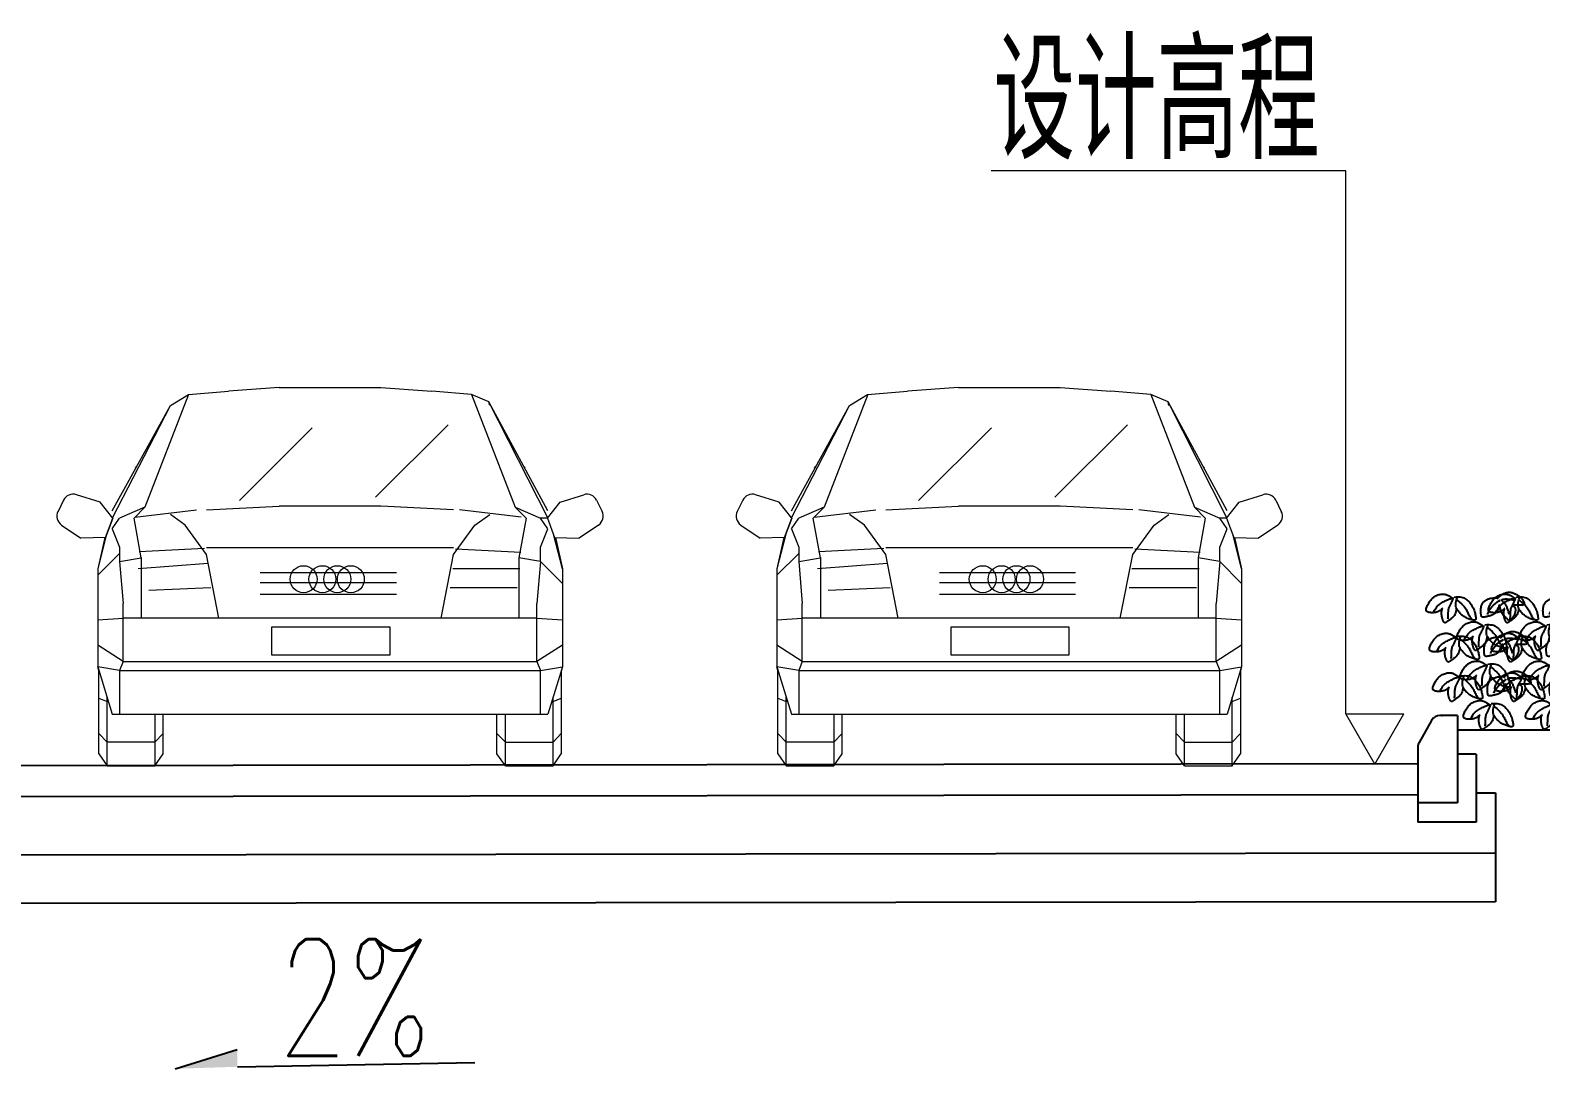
# Model space of a CAD drawing. Extents: x -1568 to -728, y -1287 to -990.
# Drawn here: x -1399.02 to -1360.1, y -1206.57 to -1179.81 of the extents above; entities that cross this region are included whole.
import ezdxf

# ---------------------------------------------------------------- set-up
doc = ezdxf.new("R2010")
doc.units = 0
doc.header["$LTSCALE"] = 5
doc.layers.get('0').update_dxf_attribs({"linetype": 'CONTINUOUS'})
for name, color, linetype in [('LH', 94, 'CONTINUOUS'), ('PP-COM', 7, 'CONTINUOUS'), ('尺寸标注', 2, 'CONTINUOUS'), ('文字', 7, 'CONTINUOUS'), ('绿化', 3, 'CONTINUOUS')]:
    doc.layers.add(name, color=color, linetype=linetype)
doc.layers.add('标注', color=4, linetype='CONTINUOUS', lineweight=15)
doc.layers.add('车人', color=7, linetype='CONTINUOUS', lineweight=9)
doc.styles.get("Standard").update_dxf_attribs({"font": 'simplex1.shx', "width": 0.7, "bigfont": 'hztxt.shx'})

# ---------------------------------------------------------------- blocks, each defined once
blk = doc.blocks.new('mycar')
at = {"layer": '车人', "color": 143}
for p, q in [((-0.2619, 1.9506), (-0.5239, 1.9317)), ((-0.2619, 1.9506), (0.2619, 1.9506)), ((0.2619, 1.9506), (0.5239, 1.9317)), ((-0.7292, 1.9134), (-0.954, 1.3335)), ((-0.823, 1.8568), (-0.7297, 1.9134)), ((-0.7297, 1.9134), (-0.5239, 1.9317)), ((0.7292, 1.9134), (0.5239, 1.9317)), ((0.7292, 1.9134), (0.954, 1.3335)), ((0.819, 1.8757), (0.7292, 1.9134)), ((1.1221, 1.3146), (0.819, 1.8757)), ((1.1216, 1.2789), (0.819, 1.8757)), ((0.823, 1.8568), (0.819, 1.8757)), ((-1.1221, 1.3146), (-0.823, 1.8568)), ((-1.1216, 1.2789), (-0.823, 1.8568)), ((-1.0023, 1.5419), (-1.0046, 1.5373)), ((1.0023, 1.5419), (1.0046, 1.5373)), ((-1.3734, 1.3693), (-1.4019, 1.3116)), ((-1.1851, 1.3598), (-1.307, 1.3977)), ((-1.1201, 1.2774), (-1.1851, 1.3598)), ((-0.954, 1.3335), (-1.0849, 1.2774)), ((-1.01, 1.2774), (-0.954, 1.3335)), ((-0.636, 1.319), (-0.2619, 1.3378)), ((0.2619, 1.3378), (-0.2619, 1.3378)), ((0.636, 1.319), (0.2619, 1.3378)), ((1.01, 1.2774), (0.954, 1.3335)), ((0.954, 1.3335), (1.0849, 1.2774)), ((1.1201, 1.2774), (1.1851, 1.3598)), ((1.1851, 1.3598), (1.307, 1.3977)), ((1.3734, 1.3693), (1.4019, 1.3116)), ((-1.1578, 1.1772), (-1.1201, 1.2774)), ((-1.1201, 1.2774), (-1.1574, 1.1772)), ((-1.1226, 1.2209), (-1.0849, 1.2774)), ((-0.9728, 1.0715), (-1.01, 1.2774)), ((-1.0062, 1.2818), (-0.6882, 1.319)), ((-0.7461, 1.2397), (-0.823, 1.2958)), ((0.9853, 1.2818), (0.6673, 1.319)), ((0.7461, 1.2397), (0.823, 1.2958)), ((1.01, 1.2774), (0.9728, 1.0715)), ((1.1201, 1.2774), (1.0849, 1.2774)), ((1.1221, 1.2209), (1.0849, 1.2774)), ((1.1201, 1.2774), (1.1574, 1.1772)), ((-1.3836, 1.2412), (-1.2843, 1.1727)), ((-1.1574, 1.1772), (-1.2843, 1.1727)), ((-1.1539, 1.1876), (-1.1975, 1.0155)), ((-1.1613, 1.1767), (-1.1975, 1.0155)), ((-1.1226, 1.2209), (-1.0849, 1.1276)), ((-0.636, 1.0899), (-0.7461, 1.2397)), ((0.636, 1.0899), (0.7461, 1.2397)), ((1.0849, 1.1276), (1.1221, 1.2209)), ((1.197, 1.0155), (1.1534, 1.1876)), ((1.1574, 1.1772), (1.2843, 1.1727)), ((1.1613, 1.1767), (1.197, 1.0155)), ((1.3836, 1.2412), (1.2843, 1.1727)), ((-1.0849, 1.0941), (-1.1975, 0.982)), ((-1.0849, 1.1276), (-1.0849, 1.0527)), ((-0.9832, 1.1042), (-0.6464, 1.1226)), ((-0.5728, 0.7607), (-0.6365, 1.0899)), ((-0.636, 1.126), (0.636, 1.126)), ((0.5723, 0.7607), (0.636, 1.0899)), ((0.9832, 1.099), (0.6464, 1.1174)), ((1.0849, 1.0527), (1.0849, 1.1276)), ((-1.1975, 1.0155), (-1.1975, 0.5105)), ((-1.0849, 1.0527), (-0.9728, 1.0715)), ((-1.0849, 1.0527), (-1.0666, 0.8369)), ((-0.9728, 1.0732), (-0.9728, 0.7607)), ((0.9728, 1.0732), (0.9728, 0.7607)), ((1.0849, 1.0527), (0.9728, 1.0715)), ((1.0849, 1.0527), (1.0661, 0.8369)), ((1.0849, 1.0527), (1.1975, 0.9406)), ((1.197, 1.0155), (1.197, 0.5105)), ((-1.0666, 0.5377), (-1.0666, 0.8369)), ((1.0661, 0.5377), (1.0661, 0.8369)), ((-1.1975, 0.7523), (-1.0666, 0.7607)), ((1.0661, 0.7607), (-1.0666, 0.7607)), ((1.0661, 0.7607), (1.197, 0.7523)), ((-1.0666, 0.5377), (-1.1975, 0.6218)), ((1.197, 0.6218), (1.0661, 0.5377)), ((-1.1975, 0.5105), (-1.1226, 0.2669)), ((-1.1921, 0.4896), (-1.1975, 0.5105)), ((-1.1975, 0.5105), (-1.1916, 0.4896)), ((-1.0849, 0.4916), (-1.1975, 0.5105)), ((-1.1921, 0.062), (-1.1921, 0.4926)), ((-1.0666, 0.5377), (-1.0849, 0.4916)), ((-1.0849, 0.4916), (1.0849, 0.4916)), ((-1.0849, 0.4916), (-1.0849, 0.2669)), ((-1.0666, 0.5377), (1.0661, 0.5377)), ((1.0661, 0.5377), (1.0849, 0.4916)), ((1.0849, 0.4916), (1.197, 0.5105)), ((1.0849, 0.2669), (1.0849, 0.4916)), ((1.197, 0.5105), (1.1221, 0.2669)), ((1.197, 0.5105), (1.1916, 0.4896)), ((1.1916, 0.4926), (1.1916, 0.062)), ((1.1921, 0.4896), (1.197, 0.5105)), ((-1.1921, 0.3492), (-1.1494, 0.3324)), ((-1.1494, 0), (-1.1494, 0.3537)), ((-1.1425, 0.3324), (-1.1494, 0.3324)), ((1.1489, 0.3324), (1.1425, 0.3324)), ((1.1489, 0), (1.1489, 0.3537)), ((1.1489, 0.3324), (1.1916, 0.3492)), ((-1.1226, 0.2669), (1.1221, 0.2669)), ((-0.9034, 0.2669), (-0.9034, 0)), ((-0.8607, 0.062), (-0.8607, 0.2669)), ((0.8602, 0.062), (0.8602, 0.2669)), ((0.9034, 0), (0.9034, 0.2669)), ((-1.1921, 0.1672), (-1.1494, 0.1215)), ((-0.8607, 0.1672), (-0.9034, 0.1215)), ((0.8602, 0.1672), (0.9034, 0.1215)), ((1.1916, 0.1672), (1.1489, 0.1215)), ((-0.9034, 0.1215), (-1.1494, 0.1215)), ((0.9034, 0.1215), (1.1489, 0.1215)), ((-1.1921, 0.062), (-1.1494, 0)), ((-1.1494, 0), (-0.9034, 0)), ((-0.9034, 0), (-0.8607, 0.062)), ((0.9034, 0), (0.8602, 0.062)), ((0.9034, 0), (1.1489, 0)), ((1.1489, 0), (1.1916, 0.062))]:
    blk.add_line(p, q, dxfattribs=at)
at = {"layer": '车人', "color": 143, "linetype": 'Continuous'}
for p, q in [((-0.4671, 1.3678), (-0.0919, 1.7418)), ((0.2343, 1.384), (0.6094, 1.7581)), ((-0.9885, 1.0165), (-0.6283, 1.0442)), ((0.6322, 1.0165), (0.9785, 1.0165)), ((-0.3598, 0.9958), (0.3416, 0.9958)), ((-0.3598, 0.9446), (0.3416, 0.9446)), ((-0.9331, 0.906), (-0.6145, 0.9198)), ((-0.3598, 0.8849), (0.3416, 0.8849)), ((0.6183, 0.9198), (0.9646, 0.9198)), ((-0.2995, 0.5708), (-0.2995, 0.7172)), ((-0.2995, 0.7172), (0.3078, 0.7172)), ((0.3078, 0.7172), (0.3078, 0.5708)), ((0.3078, 0.5708), (-0.2995, 0.5708))]:
    blk.add_line(p, q, dxfattribs=at)
at = {"layer": '车人', "color": 143}
for centre in [(-0.1365, 0.9621), (-0.0392, 0.9621), (0.0372, 0.9621), (0.1071, 0.962)]:
    blk.add_circle(centre, 0.0695, dxfattribs=at)
for centre, start, end in [((-1.3235, 1.3446), 72.69439, 153.67335), ((1.3235, 1.3446), 26.32665, 107.30561), ((-1.3521, 1.2869), 153.67335, 235.42206), ((1.3521, 1.2869), 304.57794, 26.32665)]:
    blk.add_arc(centre, 0.0556, start, end, dxfattribs=at)
blk = doc.blocks.new('cs2')
for p, q in [((4729.919, 1071.662), (4729.598, 1071.096)), ((4730.588, 1071.789), (4730.136, 1071.789)), ((4730.588, 1071.789), (4730.588, 1069.539)), ((4729.565, 1070.973), (4729.565, 1069.039)), ((4730.588, 1069.539), (4729.565, 1069.539))]:
    blk.add_line(p, q)
for centre, start, end in [((4730.136, 1071.539), 90, 150.42), ((4729.815, 1070.973), 150.42, 180)]:
    blk.add_arc(centre, 0.25, start, end)
blk.add_point((4730.18, 1071.789))
blk = doc.blocks.new('茶')
at = {"layer": 'LH'}
for p, q in [((-0.719, 0.264), (-0.722, 0.254)), ((-0.715, 0.275), (-0.719, 0.264)), ((-0.711, 0.287), (-0.715, 0.275)), ((-0.705, 0.298), (-0.711, 0.287)), ((-0.699, 0.309), (-0.705, 0.298)), ((-0.692, 0.32), (-0.699, 0.309)), ((-0.685, 0.33), (-0.692, 0.32)), ((-0.678, 0.34), (-0.685, 0.33)), ((-0.67, 0.349), (-0.678, 0.34)), ((-0.661, 0.359), (-0.67, 0.349)), ((-0.652, 0.367), (-0.661, 0.359)), ((-0.642, 0.376), (-0.652, 0.367)), ((-0.631, 0.385), (-0.642, 0.376)), ((-0.62, 0.393), (-0.631, 0.385)), ((-0.608, 0.402), (-0.62, 0.393)), ((-0.596, 0.41), (-0.608, 0.402)), ((-0.583, 0.418), (-0.596, 0.41)), ((-0.571, 0.425), (-0.583, 0.418)), ((-0.565, 0.311), (-0.576, 0.308)), ((-0.557, 0.431), (-0.571, 0.425)), ((-0.551, 0.315), (-0.565, 0.311)), ((-0.544, 0.437), (-0.557, 0.431)), ((-0.536, 0.319), (-0.551, 0.315)), ((-0.531, 0.442), (-0.544, 0.437)), ((-0.52, 0.323), (-0.536, 0.319)), ((-0.518, 0.446), (-0.531, 0.442)), ((-0.502, 0.327), (-0.52, 0.323)), ((-0.505, 0.449), (-0.518, 0.446)), ((-0.492, 0.451), (-0.505, 0.449)), ((-0.484, 0.331), (-0.502, 0.327)), ((-0.478, 0.452), (-0.492, 0.451)), ((-0.466, 0.335), (-0.484, 0.331)), ((-0.465, 0.453), (-0.478, 0.452)), ((-0.448, 0.338), (-0.466, 0.335)), ((-0.45, 0.452), (-0.465, 0.453)), ((-0.436, 0.449), (-0.45, 0.452)), ((-0.43, 0.34), (-0.448, 0.338)), ((-0.42, 0.446), (-0.436, 0.449)), ((-0.412, 0.342), (-0.43, 0.34)), ((-0.404, 0.442), (-0.42, 0.446)), ((-0.396, 0.342), (-0.412, 0.342)), ((-0.387, 0.436), (-0.404, 0.442)), ((-0.401, 0.251), (-0.396, 0.26)), ((-0.381, 0.342), (-0.396, 0.342)), ((-0.396, 0.26), (-0.389, 0.269)), ((-0.389, 0.269), (-0.383, 0.277)), ((-0.37, 0.429), (-0.387, 0.436)), ((-0.383, 0.277), (-0.376, 0.285)), ((-0.367, 0.342), (-0.381, 0.342)), ((-0.376, 0.285), (-0.368, 0.293)), ((-0.351, 0.419), (-0.37, 0.429)), ((-0.368, 0.293), (-0.36, 0.301)), ((-0.356, 0.34), (-0.367, 0.342)), ((-0.36, 0.301), (-0.353, 0.308)), ((-0.348, 0.338), (-0.356, 0.34)), ((-0.353, 0.308), (-0.347, 0.314)), ((-0.332, 0.408), (-0.351, 0.419)), ((-0.342, 0.335), (-0.348, 0.338)), ((-0.347, 0.314), (-0.343, 0.321)), ((-0.343, 0.321), (-0.34, 0.326)), ((-0.34, 0.331), (-0.342, 0.335)), ((-0.34, 0.326), (-0.34, 0.331)), ((-0.311, 0.393), (-0.332, 0.408)), ((-0.289, 0.313), (-0.315, 0.327)), ((-0.29, 0.375), (-0.311, 0.393)), ((-0.268, 0.355), (-0.29, 0.375)), ((-0.26, 0.297), (-0.289, 0.313)), ((-0.278, 0.372), (-0.28, 0.369)), ((-0.273, 0.374), (-0.278, 0.372)), ((-0.265, 0.375), (-0.273, 0.374)), ((-0.255, 0.376), (-0.265, 0.375)), ((-0.229, 0.278), (-0.26, 0.297)), ((-0.243, 0.377), (-0.255, 0.376)), ((-0.231, 0.378), (-0.243, 0.377)), ((-0.217, 0.378), (-0.231, 0.378)), ((-0.197, 0.254), (-0.229, 0.278)), ((-0.203, 0.378), (-0.217, 0.378)), ((-0.19, 0.377), (-0.203, 0.378)), ((-0.176, 0.377), (-0.19, 0.377)), ((-0.163, 0.376), (-0.176, 0.377)), ((-0.151, 0.375), (-0.163, 0.376)), ((-0.139, 0.373), (-0.151, 0.375)), ((-0.127, 0.371), (-0.139, 0.373)), ((-0.115, 0.368), (-0.127, 0.371)), ((-0.104, 0.365), (-0.115, 0.368)), ((-0.093, 0.361), (-0.104, 0.365)), ((-0.083, 0.357), (-0.093, 0.361)), ((-0.073, 0.352), (-0.083, 0.357)), ((-0.063, 0.347), (-0.073, 0.352)), ((-0.054, 0.341), (-0.063, 0.347)), ((-0.045, 0.334), (-0.054, 0.341)), ((-0.037, 0.327), (-0.045, 0.334)), ((-0.029, 0.32), (-0.037, 0.327)), ((-0.022, 0.312), (-0.029, 0.32)), ((-0.015, 0.304), (-0.022, 0.312)), ((-0.009, 0.295), (-0.015, 0.304)), ((-0.003, 0.286), (-0.009, 0.295)), ((0.003, 0.277), (-0.003, 0.286)), ((0.008, 0.268), (0.003, 0.277)), ((0.012, 0.258), (0.008, 0.268)), ((0.174, 0.274), (0.164, 0.254)), ((0.184, 0.294), (0.174, 0.274)), ((0.196, 0.313), (0.184, 0.294)), ((0.209, 0.331), (0.196, 0.313)), ((0.223, 0.349), (0.209, 0.331)), ((0.238, 0.365), (0.223, 0.349)), ((0.253, 0.381), (0.238, 0.365)), ((0.268, 0.395), (0.253, 0.381)), ((0.284, 0.407), (0.268, 0.395)), ((0.301, 0.419), (0.284, 0.407)), ((0.31, 0.271), (0.296, 0.25)), ((0.32, 0.428), (0.301, 0.419)), ((0.329, 0.296), (0.31, 0.271)), ((0.342, 0.436), (0.32, 0.428)), ((0.353, 0.323), (0.329, 0.296)), ((0.367, 0.442), (0.342, 0.436)), ((0.383, 0.355), (0.353, 0.323)), ((0.396, 0.446), (0.367, 0.442)), ((0.419, 0.39), (0.383, 0.355)), ((0.43, 0.448), (0.396, 0.446)), ((0.429, 0.396), (0.407, 0.447)), ((0.443, 0.353), (0.429, 0.396)), ((0.469, 0.448), (0.43, 0.448)), ((0.439, 0.24), (0.446, 0.261)), ((0.449, 0.317), (0.443, 0.353)), ((0.446, 0.261), (0.45, 0.287)), ((0.45, 0.287), (0.449, 0.317)), ((0.488, 0.429), (0.474, 0.427)), ((0.502, 0.43), (0.488, 0.429)), ((0.496, 0.43), (0.495, 0.424)), ((0.495, 0.424), (0.495, 0.418)), ((0.495, 0.418), (0.496, 0.41)), ((0.499, 0.435), (0.496, 0.43)), ((0.496, 0.41), (0.499, 0.401)), ((0.503, 0.439), (0.499, 0.435)), ((0.499, 0.401), (0.504, 0.391)), ((0.514, 0.43), (0.502, 0.43)), ((0.508, 0.443), (0.503, 0.439)), ((0.504, 0.391), (0.51, 0.38)), ((0.513, 0.447), (0.508, 0.443)), ((0.51, 0.38), (0.516, 0.368)), ((0.52, 0.452), (0.513, 0.447)), ((0.526, 0.428), (0.514, 0.43)), ((0.516, 0.368), (0.524, 0.355)), ((0.527, 0.457), (0.52, 0.452)), ((0.524, 0.355), (0.531, 0.343)), ((0.538, 0.426), (0.526, 0.428)), ((0.534, 0.462), (0.527, 0.457)), ((0.531, 0.343), (0.539, 0.331)), ((0.542, 0.468), (0.534, 0.462)), ((0.55, 0.423), (0.538, 0.426)), ((0.539, 0.331), (0.546, 0.32)), ((0.551, 0.475), (0.542, 0.468)), ((0.546, 0.32), (0.553, 0.309)), ((0.562, 0.419), (0.55, 0.423)), ((0.56, 0.481), (0.551, 0.475)), ((0.553, 0.309), (0.56, 0.299)), ((0.569, 0.487), (0.56, 0.481)), ((0.56, 0.299), (0.566, 0.289)), ((0.574, 0.415), (0.562, 0.419)), ((0.566, 0.289), (0.572, 0.279)), ((0.579, 0.493), (0.569, 0.487)), ((0.572, 0.279), (0.577, 0.267)), ((0.587, 0.411), (0.574, 0.415)), ((0.577, 0.267), (0.581, 0.255)), ((0.589, 0.498), (0.579, 0.493)), ((0.6, 0.405), (0.587, 0.411)), ((0.6, 0.503), (0.589, 0.498)), ((0.612, 0.507), (0.6, 0.503)), ((0.615, 0.4), (0.6, 0.405)), ((0.623, 0.511), (0.612, 0.507)), ((0.629, 0.394), (0.615, 0.4)), ((0.636, 0.514), (0.623, 0.511)), ((0.645, 0.387), (0.629, 0.394)), ((0.649, 0.516), (0.636, 0.514)), ((0.661, 0.38), (0.645, 0.387)), ((0.663, 0.517), (0.649, 0.516)), ((0.678, 0.371), (0.661, 0.38)), ((0.677, 0.517), (0.663, 0.517)), ((0.692, 0.516), (0.677, 0.517)), ((0.695, 0.362), (0.678, 0.371)), ((0.682, 0.268), (0.681, 0.271)), ((0.681, 0.271), (0.681, 0.271)), ((0.681, 0.271), (0.683, 0.27)), ((0.685, 0.264), (0.682, 0.268)), ((0.683, 0.27), (0.686, 0.268)), ((0.687, 0.259), (0.685, 0.264)), ((0.686, 0.268), (0.691, 0.263)), ((0.691, 0.263), (0.698, 0.258)), ((0.709, 0.514), (0.692, 0.516)), ((0.713, 0.353), (0.695, 0.362)), ((0.725, 0.512), (0.709, 0.514)), ((0.731, 0.341), (0.713, 0.353)), ((0.742, 0.507), (0.725, 0.512)), ((0.75, 0.329), (0.731, 0.341)), ((0.76, 0.502), (0.742, 0.507)), ((0.768, 0.314), (0.75, 0.329)), ((0.777, 0.496), (0.76, 0.502)), ((0.786, 0.296), (0.768, 0.314)), ((0.795, 0.488), (0.777, 0.496)), ((0.803, 0.276), (0.786, 0.296)), ((0.812, 0.478), (0.795, 0.488)), ((0.82, 0.252), (0.803, 0.276)), ((0.828, 0.468), (0.812, 0.478)), ((0.844, 0.455), (0.828, 0.468)), ((0.859, 0.442), (0.844, 0.455)), ((0.873, 0.427), (0.859, 0.442)), ((0.887, 0.412), (0.873, 0.427)), ((0.899, 0.396), (0.887, 0.412)), ((0.911, 0.38), (0.899, 0.396)), ((0.922, 0.364), (0.911, 0.38)), ((0.932, 0.349), (0.922, 0.364)), ((0.941, 0.334), (0.932, 0.349)), ((0.949, 0.319), (0.941, 0.334)), ((0.955, 0.305), (0.949, 0.319)), ((0.96, 0.292), (0.955, 0.305)), ((0.963, 0.279), (0.96, 0.292)), ((0.964, 0.268), (0.963, 0.279)), ((0.963, 0.258), (0.964, 0.268)), ((-0.723, 0.244), (-0.724, 0.235)), ((-0.724, 0.235), (-0.722, 0.228)), ((-0.722, 0.254), (-0.723, 0.244)), ((-0.722, 0.228), (-0.72, 0.222)), ((-0.72, 0.222), (-0.715, 0.218)), ((-0.715, 0.218), (-0.709, 0.215)), ((-0.709, 0.215), (-0.702, 0.213)), ((-0.702, 0.213), (-0.694, 0.213)), ((-0.694, 0.213), (-0.685, 0.212)), ((-0.685, 0.212), (-0.674, 0.212)), ((-0.674, 0.212), (-0.663, 0.213)), ((-0.663, 0.213), (-0.651, 0.213)), ((-0.651, 0.213), (-0.639, 0.214)), ((-0.639, 0.214), (-0.626, 0.215)), ((-0.626, 0.215), (-0.613, 0.216)), ((-0.613, 0.216), (-0.601, 0.217)), ((-0.601, 0.217), (-0.588, 0.218)), ((-0.588, 0.218), (-0.576, 0.219)), ((-0.576, 0.219), (-0.565, 0.22)), ((-0.565, 0.22), (-0.555, 0.221)), ((-0.562, 0.171), (-0.563, 0.165)), ((-0.563, 0.165), (-0.563, 0.159)), ((-0.563, 0.159), (-0.563, 0.152)), ((-0.563, 0.152), (-0.563, 0.146)), ((-0.563, 0.146), (-0.563, 0.139)), ((-0.563, 0.139), (-0.562, 0.132)), ((-0.56, 0.177), (-0.562, 0.171)), ((-0.562, 0.132), (-0.561, 0.125)), ((-0.561, 0.125), (-0.56, 0.117)), ((-0.558, 0.183), (-0.56, 0.177)), ((-0.56, 0.117), (-0.558, 0.11)), ((-0.555, 0.188), (-0.558, 0.183)), ((-0.558, 0.11), (-0.556, 0.102)), ((-0.556, 0.102), (-0.554, 0.095)), ((-0.555, 0.221), (-0.545, 0.222)), ((-0.551, 0.193), (-0.555, 0.188)), ((-0.554, 0.095), (-0.551, 0.087)), ((-0.546, 0.198), (-0.551, 0.193)), ((-0.551, 0.087), (-0.547, 0.079)), ((-0.547, 0.079), (-0.543, 0.071)), ((-0.541, 0.203), (-0.546, 0.198)), ((-0.545, 0.222), (-0.537, 0.222)), ((-0.543, 0.071), (-0.539, 0.063)), ((-0.536, 0.207), (-0.541, 0.203)), ((-0.539, 0.063), (-0.534, 0.055)), ((-0.537, 0.222), (-0.53, 0.223)), ((-0.53, 0.211), (-0.536, 0.207)), ((-0.534, 0.055), (-0.528, 0.046)), ((-0.53, 0.223), (-0.524, 0.223)), ((-0.525, 0.214), (-0.53, 0.211)), ((-0.528, 0.046), (-0.522, 0.038)), ((-0.521, 0.217), (-0.525, 0.214)), ((-0.524, 0.223), (-0.52, 0.223)), ((-0.522, 0.038), (-0.516, 0.029)), ((-0.518, 0.22), (-0.521, 0.217)), ((-0.52, 0.223), (-0.518, 0.223)), ((-0.518, 0.223), (-0.517, 0.221)), ((-0.517, 0.221), (-0.518, 0.22)), ((-0.516, 0.029), (-0.509, 0.021)), ((-0.509, 0.021), (-0.502, 0.012)), ((-0.502, 0.012), (-0.494, 0.003)), ((-0.494, 0.003), (-0.487, -0.005)), ((-0.45, 0.072), (-0.446, 0.098)), ((-0.446, 0.098), (-0.442, 0.12)), ((-0.442, 0.12), (-0.438, 0.139)), ((-0.438, 0.139), (-0.435, 0.157)), ((-0.435, 0.157), (-0.431, 0.172)), ((-0.431, 0.172), (-0.428, 0.186)), ((-0.428, 0.186), (-0.424, 0.198)), ((-0.424, 0.198), (-0.42, 0.21)), ((-0.42, 0.21), (-0.416, 0.221)), ((-0.416, 0.221), (-0.412, 0.231)), ((-0.413, -0.006), (-0.407, 0)), ((-0.412, 0.231), (-0.407, 0.241)), ((-0.407, 0.241), (-0.401, 0.251)), ((-0.407, 0), (-0.4, 0.008)), ((-0.4, 0.008), (-0.394, 0.015)), ((-0.394, 0.015), (-0.387, 0.023)), ((-0.387, 0.023), (-0.38, 0.031)), ((-0.38, 0.031), (-0.373, 0.039)), ((-0.373, 0.039), (-0.366, 0.048)), ((-0.366, 0.048), (-0.359, 0.057)), ((-0.359, 0.057), (-0.352, 0.067)), ((-0.352, 0.067), (-0.346, 0.076)), ((-0.346, 0.076), (-0.341, 0.086)), ((-0.341, 0.086), (-0.335, 0.096)), ((-0.335, 0.096), (-0.331, 0.106)), ((-0.331, 0.106), (-0.326, 0.116)), ((-0.326, 0.116), (-0.322, 0.125)), ((-0.322, 0.125), (-0.319, 0.135)), ((-0.319, 0.135), (-0.316, 0.145)), ((-0.316, 0.145), (-0.313, 0.154)), ((-0.313, 0.154), (-0.311, 0.163)), ((-0.311, 0.163), (-0.309, 0.173)), ((-0.309, 0.173), (-0.308, 0.182)), ((-0.308, 0.182), (-0.306, 0.19)), ((-0.306, 0.19), (-0.305, 0.199)), ((-0.305, 0.199), (-0.304, 0.208)), ((-0.304, 0.208), (-0.302, 0.216)), ((-0.302, 0.216), (-0.301, 0.224)), ((-0.301, 0.224), (-0.299, 0.231)), ((-0.299, 0.231), (-0.298, 0.237)), ((-0.298, 0.237), (-0.296, 0.242)), ((-0.296, 0.242), (-0.294, 0.245)), ((-0.294, 0.245), (-0.293, 0.246)), ((-0.293, 0.246), (-0.291, 0.245)), ((-0.291, 0.245), (-0.289, 0.241)), ((-0.289, 0.241), (-0.287, 0.234)), ((-0.287, 0.234), (-0.284, 0.226)), ((-0.284, 0.226), (-0.282, 0.217)), ((-0.282, 0.217), (-0.279, 0.207)), ((-0.279, 0.207), (-0.275, 0.196)), ((-0.275, 0.196), (-0.272, 0.185)), ((-0.272, 0.185), (-0.268, 0.175)), ((-0.268, 0.175), (-0.263, 0.166)), ((-0.263, 0.166), (-0.258, 0.158)), ((-0.258, 0.158), (-0.252, 0.15)), ((-0.252, 0.15), (-0.247, 0.143)), ((-0.247, 0.143), (-0.241, 0.137)), ((-0.241, 0.137), (-0.234, 0.131)), ((-0.234, 0.131), (-0.228, 0.126)), ((-0.228, 0.126), (-0.222, 0.121)), ((-0.222, 0.121), (-0.216, 0.116)), ((-0.216, 0.116), (-0.209, 0.111)), ((-0.209, 0.111), (-0.203, 0.106)), ((-0.203, 0.106), (-0.196, 0.102)), ((-0.164, 0.226), (-0.197, 0.254)), ((-0.196, 0.102), (-0.189, 0.098)), ((-0.189, 0.098), (-0.182, 0.094)), ((-0.182, 0.094), (-0.174, 0.091)), ((-0.174, 0.091), (-0.166, 0.087)), ((-0.166, 0.087), (-0.157, 0.084)), ((-0.133, 0.193), (-0.164, 0.226)), ((-0.157, 0.084), (-0.148, 0.082)), ((-0.148, 0.082), (-0.138, 0.079)), ((-0.138, 0.079), (-0.128, 0.077)), ((-0.104, 0.152), (-0.133, 0.193)), ((-0.128, 0.077), (-0.118, 0.075)), ((-0.118, 0.075), (-0.107, 0.073)), ((-0.107, 0.073), (-0.097, 0.072)), ((-0.077, 0.104), (-0.104, 0.152)), ((-0.097, 0.072), (-0.088, 0.07)), ((-0.088, 0.07), (-0.078, 0.069)), ((-0.078, 0.069), (-0.069, 0.068)), ((-0.069, 0.068), (-0.06, 0.066)), ((-0.06, 0.066), (-0.052, 0.065)), ((-0.052, 0.065), (-0.044, 0.064)), ((-0.044, 0.064), (-0.036, 0.064)), ((-0.036, 0.064), (-0.029, 0.063)), ((-0.029, 0.063), (-0.022, 0.063)), ((-0.022, 0.063), (-0.015, 0.062)), ((-0.015, 0.062), (-0.009, 0.062)), ((-0.009, 0.062), (-0.003, 0.062)), ((-0.003, 0.062), (0.003, 0.063)), ((0.003, 0.063), (0.008, 0.064)), ((0.008, 0.064), (0.012, 0.065)), ((0.016, 0.247), (0.012, 0.258)), ((0.012, 0.065), (0.016, 0.066)), ((0.019, 0.237), (0.016, 0.247)), ((0.016, 0.066), (0.019, 0.068)), ((0.022, 0.226), (0.019, 0.237)), ((0.019, 0.068), (0.022, 0.07)), ((0.025, 0.215), (0.022, 0.226)), ((0.022, 0.07), (0.024, 0.072)), ((0.024, 0.072), (0.026, 0.075)), ((0.027, 0.204), (0.025, 0.215)), ((0.026, 0.075), (0.027, 0.079)), ((0.028, 0.193), (0.027, 0.204)), ((0.027, 0.079), (0.028, 0.083)), ((0.03, 0.182), (0.028, 0.193)), ((0.028, 0.087), (0.029, 0.092)), ((0.028, 0.083), (0.028, 0.087)), ((0.029, 0.098), (0.03, 0.104)), ((0.029, 0.092), (0.029, 0.098)), ((0.031, 0.172), (0.03, 0.182)), ((0.03, 0.11), (0.031, 0.117)), ((0.03, 0.104), (0.03, 0.11)), ((0.031, 0.161), (0.031, 0.172)), ((0.032, 0.152), (0.031, 0.161)), ((0.031, 0.125), (0.032, 0.134)), ((0.031, 0.117), (0.031, 0.125)), ((0.032, 0.142), (0.032, 0.152)), ((0.032, 0.134), (0.032, 0.142)), ((0.126, 0.087), (0.125, 0.074)), ((0.125, 0.074), (0.125, 0.063)), ((0.125, 0.063), (0.125, 0.052)), ((0.125, 0.052), (0.126, 0.044)), ((0.128, 0.102), (0.126, 0.087)), ((0.126, 0.044), (0.128, 0.036)), ((0.13, 0.118), (0.128, 0.102)), ((0.128, 0.036), (0.131, 0.031)), ((0.132, 0.136), (0.13, 0.118)), ((0.131, 0.031), (0.135, 0.027)), ((0.135, 0.154), (0.132, 0.136)), ((0.139, 0.173), (0.135, 0.154)), ((0.135, 0.027), (0.14, 0.024)), ((0.143, 0.193), (0.139, 0.173)), ((0.14, 0.024), (0.147, 0.023)), ((0.149, 0.213), (0.143, 0.193)), ((0.147, 0.023), (0.154, 0.023)), ((0.156, 0.234), (0.149, 0.213)), ((0.154, 0.023), (0.163, 0.024)), ((0.164, 0.254), (0.156, 0.234)), ((0.163, 0.024), (0.173, 0.026)), ((0.173, 0.026), (0.184, 0.03)), ((0.184, 0.03), (0.196, 0.034)), ((0.196, 0.034), (0.21, 0.039)), ((0.213, 0.068), (0.201, 0.049)), ((0.21, 0.039), (0.224, 0.044)), ((0.224, 0.087), (0.213, 0.068)), ((0.233, 0.105), (0.224, 0.087)), ((0.224, 0.044), (0.239, 0.051)), ((0.241, 0.123), (0.233, 0.105)), ((0.239, 0.051), (0.254, 0.058)), ((0.249, 0.141), (0.241, 0.123)), ((0.255, 0.158), (0.249, 0.141)), ((0.254, 0.058), (0.269, 0.065)), ((0.262, 0.176), (0.255, 0.158)), ((0.269, 0.194), (0.262, 0.176)), ((0.276, 0.211), (0.269, 0.194)), ((0.269, 0.065), (0.285, 0.074)), ((0.285, 0.23), (0.276, 0.211)), ((0.296, 0.25), (0.285, 0.23)), ((0.285, 0.074), (0.3, 0.083)), ((0.3, 0.083), (0.315, 0.092)), ((0.315, 0.092), (0.329, 0.102)), ((0.329, 0.102), (0.342, 0.113)), ((0.342, 0.113), (0.355, 0.124)), ((0.355, 0.124), (0.366, 0.136)), ((0.366, 0.136), (0.377, 0.148)), ((0.377, 0.148), (0.388, 0.161)), ((0.388, 0.161), (0.399, 0.175)), ((0.399, 0.175), (0.409, 0.19)), ((0.409, 0.19), (0.419, 0.205)), ((0.419, 0.205), (0.43, 0.222)), ((0.43, 0.222), (0.439, 0.24)), ((0.448, 0.232), (0.456, 0.199)), ((0.456, 0.199), (0.466, 0.172)), ((0.466, 0.172), (0.478, 0.149)), ((0.478, 0.149), (0.49, 0.131)), ((0.49, 0.131), (0.503, 0.116)), ((0.503, 0.116), (0.516, 0.103)), ((0.516, 0.103), (0.529, 0.093)), ((0.529, 0.093), (0.541, 0.085)), ((0.541, 0.085), (0.552, 0.078)), ((0.552, 0.078), (0.563, 0.071)), ((0.563, 0.071), (0.572, 0.065)), ((0.572, 0.065), (0.581, 0.06)), ((0.581, 0.255), (0.585, 0.241)), ((0.581, 0.06), (0.589, 0.055)), ((0.585, 0.241), (0.589, 0.225)), ((0.589, 0.225), (0.592, 0.207)), ((0.589, 0.055), (0.597, 0.05)), ((0.592, 0.207), (0.595, 0.188)), ((0.595, 0.188), (0.597, 0.167)), ((0.597, 0.167), (0.599, 0.146)), ((0.597, 0.05), (0.604, 0.046)), ((0.599, 0.146), (0.602, 0.126)), ((0.602, 0.126), (0.604, 0.107)), ((0.604, 0.107), (0.608, 0.091)), ((0.604, 0.046), (0.611, 0.042)), ((0.608, 0.091), (0.611, 0.077)), ((0.611, 0.042), (0.619, 0.037)), ((0.619, 0.037), (0.626, 0.033)), ((0.626, 0.033), (0.633, 0.029)), ((0.633, 0.029), (0.639, 0.026)), ((0.639, 0.026), (0.646, 0.023)), ((0.646, 0.023), (0.652, 0.021)), ((0.652, 0.021), (0.657, 0.02)), ((0.657, 0.02), (0.662, 0.021)), ((0.662, 0.021), (0.667, 0.022)), ((0.667, 0.022), (0.671, 0.025)), ((0.671, 0.025), (0.675, 0.029)), ((0.675, 0.029), (0.678, 0.034)), ((0.678, 0.034), (0.681, 0.04)), ((0.681, 0.04), (0.684, 0.046)), ((0.684, 0.046), (0.687, 0.054)), ((0.69, 0.252), (0.687, 0.259)), ((0.687, 0.054), (0.689, 0.062)), ((0.689, 0.062), (0.692, 0.07)), ((0.694, 0.244), (0.69, 0.252)), ((0.692, 0.07), (0.694, 0.079)), ((0.697, 0.235), (0.694, 0.244)), ((0.694, 0.079), (0.697, 0.088)), ((0.699, 0.225), (0.697, 0.235)), ((0.697, 0.088), (0.699, 0.098)), ((0.698, 0.258), (0.706, 0.251)), ((0.702, 0.214), (0.699, 0.225)), ((0.699, 0.098), (0.701, 0.109)), ((0.701, 0.109), (0.703, 0.119)), ((0.703, 0.203), (0.702, 0.214)), ((0.705, 0.191), (0.703, 0.203)), ((0.703, 0.119), (0.704, 0.131)), ((0.704, 0.131), (0.705, 0.142)), ((0.705, 0.179), (0.705, 0.191)), ((0.706, 0.166), (0.705, 0.179)), ((0.705, 0.142), (0.706, 0.154)), ((0.706, 0.251), (0.715, 0.245)), ((0.706, 0.154), (0.706, 0.166)), ((0.715, 0.245), (0.725, 0.238)), ((0.725, 0.238), (0.736, 0.231)), ((0.736, 0.231), (0.748, 0.226)), ((0.748, 0.226), (0.761, 0.221)), ((0.761, 0.221), (0.775, 0.217)), ((0.775, 0.217), (0.789, 0.214)), ((0.789, 0.214), (0.804, 0.212)), ((0.804, 0.212), (0.818, 0.211)), ((0.818, 0.211), (0.834, 0.21)), ((0.835, 0.224), (0.82, 0.252)), ((0.834, 0.21), (0.849, 0.21)), ((0.849, 0.21), (0.864, 0.211)), ((0.864, 0.211), (0.88, 0.213)), ((0.88, 0.213), (0.895, 0.215)), ((0.895, 0.215), (0.909, 0.219)), ((0.909, 0.219), (0.923, 0.223)), ((0.923, 0.223), (0.935, 0.227)), ((0.935, 0.227), (0.945, 0.233)), ((0.945, 0.233), (0.954, 0.24)), ((0.954, 0.24), (0.96, 0.248)), ((0.96, 0.248), (0.963, 0.258)), ((-0.487, -0.005), (-0.479, -0.013)), ((-0.479, -0.013), (-0.471, -0.02)), ((-0.471, -0.02), (-0.464, -0.026)), ((-0.464, -0.026), (-0.457, -0.03)), ((-0.457, -0.03), (-0.451, -0.033)), ((-0.451, -0.033), (-0.446, -0.034)), ((-0.446, -0.034), (-0.441, -0.034)), ((-0.441, -0.034), (-0.436, -0.032)), ((-0.436, -0.032), (-0.431, -0.028)), ((-0.431, -0.028), (-0.427, -0.024)), ((-0.427, -0.024), (-0.423, -0.019)), ((-0.423, -0.019), (-0.418, -0.013)), ((-0.418, -0.013), (-0.413, -0.006)), ((-0.311, -0.245), (-0.321, -0.265)), ((-0.301, -0.226), (-0.311, -0.245)), ((-0.289, -0.207), (-0.301, -0.226)), ((-0.276, -0.188), (-0.289, -0.207)), ((-0.262, -0.171), (-0.276, -0.188)), ((-0.247, -0.154), (-0.262, -0.171)), ((-0.232, -0.139), (-0.247, -0.154)), ((-0.217, -0.125), (-0.232, -0.139)), ((-0.201, -0.112), (-0.217, -0.125)), ((-0.184, -0.101), (-0.201, -0.112)), ((-0.175, -0.248), (-0.189, -0.27)), ((-0.165, -0.091), (-0.184, -0.101)), ((-0.156, -0.224), (-0.175, -0.248)), ((-0.143, -0.084), (-0.165, -0.091)), ((-0.132, -0.196), (-0.156, -0.224)), ((-0.118, -0.078), (-0.143, -0.084)), ((-0.103, -0.165), (-0.132, -0.196)), ((-0.089, -0.073), (-0.118, -0.078)), ((-0.066, -0.129), (-0.103, -0.165)), ((-0.055, -0.071), (-0.089, -0.073)), ((-0.056, -0.124), (-0.078, -0.073)), ((-0.042, -0.167), (-0.056, -0.124)), ((-0.016, -0.071), (-0.055, -0.071)), ((-0.046, -0.279), (-0.039, -0.258)), ((-0.036, -0.203), (-0.042, -0.167)), ((-0.039, -0.258), (-0.035, -0.233)), ((-0.035, -0.233), (-0.036, -0.203)), ((0.003, -0.09), (-0.011, -0.092)), ((0.017, -0.09), (0.003, -0.09)), ((0.011, -0.09), (0.01, -0.095)), ((0.01, -0.095), (0.01, -0.101)), ((0.01, -0.101), (0.011, -0.109)), ((0.014, -0.085), (0.011, -0.09)), ((0.011, -0.109), (0.014, -0.118)), ((0.018, -0.081), (0.014, -0.085)), ((0.014, -0.118), (0.019, -0.129)), ((0.029, -0.09), (0.017, -0.09)), ((0.023, -0.077), (0.018, -0.081)), ((0.019, -0.129), (0.025, -0.14)), ((0.028, -0.072), (0.023, -0.077)), ((0.025, -0.14), (0.031, -0.152)), ((0.035, -0.068), (0.028, -0.072)), ((0.041, -0.091), (0.029, -0.09)), ((0.031, -0.152), (0.038, -0.164)), ((0.042, -0.063), (0.035, -0.068)), ((0.038, -0.164), (0.046, -0.176)), ((0.053, -0.093), (0.041, -0.091)), ((0.049, -0.057), (0.042, -0.063)), ((0.046, -0.176), (0.054, -0.188)), ((0.057, -0.051), (0.049, -0.057)), ((0.064, -0.096), (0.053, -0.093)), ((0.054, -0.188), (0.061, -0.2)), ((0.066, -0.045), (0.057, -0.051)), ((0.061, -0.2), (0.068, -0.21)), ((0.076, -0.1), (0.064, -0.096)), ((0.075, -0.039), (0.066, -0.045)), ((0.068, -0.21), (0.075, -0.22)), ((0.084, -0.032), (0.075, -0.039)), ((0.075, -0.22), (0.081, -0.231)), ((0.089, -0.104), (0.076, -0.1)), ((0.081, -0.231), (0.087, -0.241)), ((0.094, -0.027), (0.084, -0.032)), ((0.087, -0.241), (0.092, -0.252)), ((0.102, -0.109), (0.089, -0.104)), ((0.092, -0.252), (0.096, -0.264)), ((0.104, -0.021), (0.094, -0.027)), ((0.115, -0.114), (0.102, -0.109)), ((0.115, -0.016), (0.104, -0.021)), ((0.127, -0.012), (0.115, -0.016)), ((0.129, -0.12), (0.115, -0.114)), ((0.138, -0.008), (0.127, -0.012)), ((0.144, -0.126), (0.129, -0.12)), ((0.151, -0.006), (0.138, -0.008)), ((0.16, -0.132), (0.144, -0.126)), ((0.164, -0.004), (0.151, -0.006)), ((0.176, -0.14), (0.16, -0.132)), ((0.178, -0.003), (0.164, -0.004)), ((0.192, -0.148), (0.176, -0.14)), ((0.192, -0.002), (0.178, -0.003)), ((0.207, -0.003), (0.192, -0.002)), ((0.21, -0.157), (0.192, -0.148)), ((0.196, -0.249), (0.196, -0.248)), ((0.196, -0.248), (0.198, -0.249)), ((0.197, -0.251), (0.196, -0.249)), ((0.199, -0.255), (0.197, -0.251)), ((0.198, -0.249), (0.201, -0.252)), ((0.202, -0.261), (0.199, -0.255)), ((0.201, -0.252), (0.206, -0.256)), ((0.206, -0.256), (0.213, -0.262)), ((0.223, -0.005), (0.207, -0.003)), ((0.228, -0.167), (0.21, -0.157)), ((0.24, -0.008), (0.223, -0.005)), ((0.246, -0.178), (0.228, -0.167)), ((0.257, -0.012), (0.24, -0.008)), ((0.265, -0.191), (0.246, -0.178)), ((0.275, -0.017), (0.257, -0.012)), ((0.283, -0.206), (0.265, -0.191)), ((0.292, -0.024), (0.275, -0.017)), ((0.301, -0.223), (0.283, -0.206)), ((0.31, -0.032), (0.292, -0.024)), ((0.318, -0.244), (0.301, -0.223)), ((0.327, -0.041), (0.31, -0.032)), ((0.335, -0.268), (0.318, -0.244)), ((0.343, -0.052), (0.327, -0.041)), ((0.359, -0.064), (0.343, -0.052)), ((0.374, -0.078), (0.359, -0.064)), ((0.388, -0.092), (0.374, -0.078)), ((0.401, -0.107), (0.388, -0.092)), ((0.414, -0.123), (0.401, -0.107)), ((0.426, -0.139), (0.414, -0.123)), ((0.437, -0.155), (0.426, -0.139)), ((0.447, -0.171), (0.437, -0.155)), ((0.456, -0.186), (0.447, -0.171)), ((0.464, -0.201), (0.456, -0.186)), ((0.47, -0.215), (0.464, -0.201)), ((0.475, -0.228), (0.47, -0.215)), ((0.478, -0.24), (0.475, -0.228)), ((0.479, -0.251), (0.478, -0.24)), ((0.478, -0.262), (0.479, -0.251)), ((-0.359, -0.432), (-0.36, -0.445)), ((-0.36, -0.445), (-0.36, -0.457)), ((-0.36, -0.457), (-0.36, -0.467)), ((-0.36, -0.467), (-0.359, -0.476)), ((-0.357, -0.417), (-0.359, -0.432)), ((-0.359, -0.476), (-0.357, -0.483)), ((-0.355, -0.401), (-0.357, -0.417)), ((-0.357, -0.483), (-0.354, -0.489)), ((-0.353, -0.384), (-0.355, -0.401)), ((-0.354, -0.489), (-0.35, -0.493)), ((-0.35, -0.365), (-0.353, -0.384)), ((-0.346, -0.346), (-0.35, -0.365)), ((-0.35, -0.493), (-0.345, -0.496)), ((-0.342, -0.326), (-0.346, -0.346)), ((-0.345, -0.496), (-0.338, -0.497)), ((-0.336, -0.306), (-0.342, -0.326)), ((-0.338, -0.497), (-0.331, -0.497)), ((-0.329, -0.286), (-0.336, -0.306)), ((-0.331, -0.497), (-0.322, -0.496)), ((-0.321, -0.265), (-0.329, -0.286)), ((-0.322, -0.496), (-0.312, -0.493)), ((-0.312, -0.493), (-0.301, -0.49)), ((-0.301, -0.49), (-0.289, -0.486)), ((-0.289, -0.486), (-0.275, -0.481)), ((-0.272, -0.451), (-0.284, -0.471)), ((-0.275, -0.481), (-0.261, -0.475)), ((-0.261, -0.433), (-0.272, -0.451)), ((-0.252, -0.414), (-0.261, -0.433)), ((-0.261, -0.475), (-0.247, -0.469)), ((-0.244, -0.396), (-0.252, -0.414)), ((-0.247, -0.469), (-0.231, -0.462)), ((-0.237, -0.379), (-0.244, -0.396)), ((-0.23, -0.361), (-0.237, -0.379)), ((-0.231, -0.462), (-0.216, -0.454)), ((-0.223, -0.344), (-0.23, -0.361)), ((-0.216, -0.326), (-0.223, -0.344)), ((-0.209, -0.308), (-0.216, -0.326)), ((-0.216, -0.454), (-0.2, -0.446)), ((-0.2, -0.29), (-0.209, -0.308)), ((-0.189, -0.27), (-0.2, -0.29)), ((-0.2, -0.446), (-0.185, -0.437)), ((-0.185, -0.437), (-0.17, -0.428)), ((-0.17, -0.428), (-0.156, -0.417)), ((-0.156, -0.417), (-0.143, -0.407)), ((-0.143, -0.407), (-0.13, -0.396)), ((-0.13, -0.396), (-0.119, -0.384)), ((-0.119, -0.384), (-0.108, -0.371)), ((-0.108, -0.371), (-0.097, -0.358)), ((-0.097, -0.358), (-0.087, -0.344)), ((-0.087, -0.344), (-0.076, -0.329)), ((-0.076, -0.329), (-0.066, -0.314)), ((-0.066, -0.314), (-0.055, -0.298)), ((-0.055, -0.298), (-0.046, -0.279)), ((-0.037, -0.287), (-0.029, -0.32)), ((-0.029, -0.32), (-0.019, -0.347)), ((-0.019, -0.347), (-0.007, -0.37)), ((-0.007, -0.37), (0.005, -0.389)), ((0.005, -0.389), (0.018, -0.404)), ((0.018, -0.404), (0.031, -0.416)), ((0.031, -0.416), (0.044, -0.426)), ((0.044, -0.426), (0.056, -0.435)), ((0.056, -0.435), (0.067, -0.442)), ((0.067, -0.442), (0.077, -0.449)), ((0.077, -0.449), (0.087, -0.454)), ((0.087, -0.454), (0.096, -0.46)), ((0.096, -0.264), (0.1, -0.278)), ((0.096, -0.46), (0.104, -0.465)), ((0.1, -0.278), (0.104, -0.294)), ((0.104, -0.294), (0.107, -0.312)), ((0.104, -0.465), (0.112, -0.469)), ((0.107, -0.312), (0.109, -0.332)), ((0.109, -0.332), (0.112, -0.353)), ((0.112, -0.353), (0.114, -0.373)), ((0.112, -0.469), (0.119, -0.474)), ((0.114, -0.373), (0.117, -0.394)), ((0.117, -0.394), (0.119, -0.412)), ((0.119, -0.412), (0.123, -0.429)), ((0.119, -0.474), (0.126, -0.478)), ((0.123, -0.429), (0.126, -0.443)), ((0.126, -0.478), (0.134, -0.482)), ((0.134, -0.482), (0.141, -0.486)), ((0.141, -0.486), (0.147, -0.49)), ((0.147, -0.49), (0.154, -0.494)), ((0.154, -0.494), (0.16, -0.496)), ((0.16, -0.496), (0.166, -0.498)), ((0.166, -0.498), (0.172, -0.499)), ((0.172, -0.499), (0.177, -0.499)), ((0.177, -0.499), (0.182, -0.497)), ((0.182, -0.497), (0.186, -0.494)), ((0.186, -0.494), (0.189, -0.491)), ((0.189, -0.491), (0.193, -0.486)), ((0.193, -0.486), (0.196, -0.48)), ((0.196, -0.48), (0.199, -0.473)), ((0.199, -0.473), (0.202, -0.466)), ((0.205, -0.267), (0.202, -0.261)), ((0.202, -0.466), (0.204, -0.458)), ((0.204, -0.458), (0.207, -0.449)), ((0.209, -0.275), (0.205, -0.267)), ((0.207, -0.449), (0.209, -0.44)), ((0.212, -0.284), (0.209, -0.275)), ((0.209, -0.44), (0.212, -0.431)), ((0.214, -0.294), (0.212, -0.284)), ((0.212, -0.431), (0.214, -0.421)), ((0.213, -0.262), (0.221, -0.268)), ((0.217, -0.305), (0.214, -0.294)), ((0.214, -0.421), (0.216, -0.411)), ((0.216, -0.411), (0.218, -0.4)), ((0.218, -0.317), (0.217, -0.305)), ((0.22, -0.329), (0.218, -0.317)), ((0.218, -0.4), (0.219, -0.389)), ((0.219, -0.389), (0.22, -0.377)), ((0.22, -0.341), (0.22, -0.329)), ((0.221, -0.353), (0.22, -0.341)), ((0.22, -0.377), (0.221, -0.365)), ((0.221, -0.268), (0.23, -0.275)), ((0.221, -0.365), (0.221, -0.353)), ((0.23, -0.275), (0.24, -0.282)), ((0.24, -0.282), (0.251, -0.288)), ((0.251, -0.288), (0.263, -0.294)), ((0.263, -0.294), (0.276, -0.299)), ((0.276, -0.299), (0.29, -0.303)), ((0.29, -0.303), (0.304, -0.306)), ((0.304, -0.306), (0.318, -0.308)), ((0.318, -0.308), (0.333, -0.309)), ((0.333, -0.309), (0.349, -0.309)), ((0.35, -0.295), (0.335, -0.268)), ((0.349, -0.309), (0.364, -0.309)), ((0.364, -0.309), (0.379, -0.308)), ((0.379, -0.308), (0.395, -0.306)), ((0.395, -0.306), (0.41, -0.304)), ((0.41, -0.304), (0.424, -0.301)), ((0.424, -0.301), (0.438, -0.297)), ((0.438, -0.297), (0.45, -0.292)), ((0.45, -0.292), (0.46, -0.286)), ((0.46, -0.286), (0.469, -0.279)), ((0.469, -0.279), (0.475, -0.271)), ((0.475, -0.271), (0.478, -0.262))]:
    blk.add_line(p, q, dxfattribs=at)
blk = doc.blocks.new('茶1')
at = {"layer": '尺寸标注'}
for p in [(-0.084, 0.708), (-0.084, 0.032), (-0.084, -0.65)]:
    blk.add_blockref('茶', p, dxfattribs=at)

msp = doc.modelspace()

# ---------------------------------------------------------------- linework, layer by layer
for p, q in [((-1363.2689, -1198.71504), (-1401.93767, -1198.76454)), ((-1363.2689, -1198.71504), (-1363.2689, -1200.01504)), ((-1361.7689, -1198.46504), (-1362.24612, -1198.46504)), ((-1361.7689, -1198.46504), (-1361.7689, -1200.21504)), ((-1363.2689, -1199.51504), (-1401.93922, -1199.56454)), ((-1361.7689, -1199.46205), (-1361.26776, -1199.46205)), ((-1361.26776, -1199.46205), (-1361.26776, -1202.26669)), ((-1361.7689, -1200.21504), (-1363.2689, -1200.21504)), ((-1361.26776, -1201.01669), (-1401.93922, -1201.06454)), ((-1361.26776, -1202.26669), (-1401.93922, -1202.31454))]:
    msp.add_line(p, q)
at = {"layer": '文字', "ltscale": 10}
for p, q in [((-1395.28242, -1206.57031, -0.05458), (-1393.68887, -1206.07493, -0.05458)), ((-1393.68135, -1206.51812, -0.05458), (-1387.56329, -1206.41011, -0.05458))]:
    msp.add_line(p, q, dxfattribs=at)
msp.add_solid([(-1395.28242, -1206.57031, -0.05458), (-1393.68887, -1206.07493, -0.05458), (-1393.68135, -1206.51812, -0.05458)], dxfattribs=at)
at = {"layer": '标注'}
for p, q in [((-1365.12544, -1183.42799), (-1374.25751, -1183.42799)), ((-1365.12544, -1197.42044), (-1365.12544, -1183.42799)), ((-1364.37718, -1198.71646), (-1365.12544, -1197.42044)), ((-1365.12544, -1197.42044), (-1363.62892, -1197.42044)), ((-1364.37718, -1198.71646), (-1363.62892, -1197.42044))]:
    msp.add_line(p, q, dxfattribs=at)
at = {"layer": '绿化'}
msp.add_line((-1362.24612, -1197.8322), (-1344.29167, -1197.8322), dxfattribs=at)

# ---------------------------------------------------------------- block references
at = {"xscale": 5, "yscale": 5, "zscale": 5}
for p in [(-1391.29528, -1198.76454), (-1373.79528, -1198.76454)]:
    msp.add_blockref('mycar', p, dxfattribs=at)
at = {"layer": 'PP-COM'}
msp.add_blockref('cs2', (-6092.83385, -2269.25406), dxfattribs=at)
at = {"layer": '尺寸标注', "xscale": -1.499999999980944, "yscale": 1.5, "zscale": 1.5, "rotation": 4.769924570327086}
for p in [(-1361.61635, -1196.09518), (-1360.01354, -1196.09518)]:
    msp.add_blockref('茶1', p, dxfattribs=at)

# ---------------------------------------------------------------- texts
at = {"layer": '文字', "width": 0.7}
for s, p in [('设计高程', (-1374.19897, -1183.13047)), ('2%', (-1392.6423, -1206.23437))]:
    msp.add_text(s, height=3, dxfattribs=at).set_placement(p)

doc.saveas('drawing.dxf')
